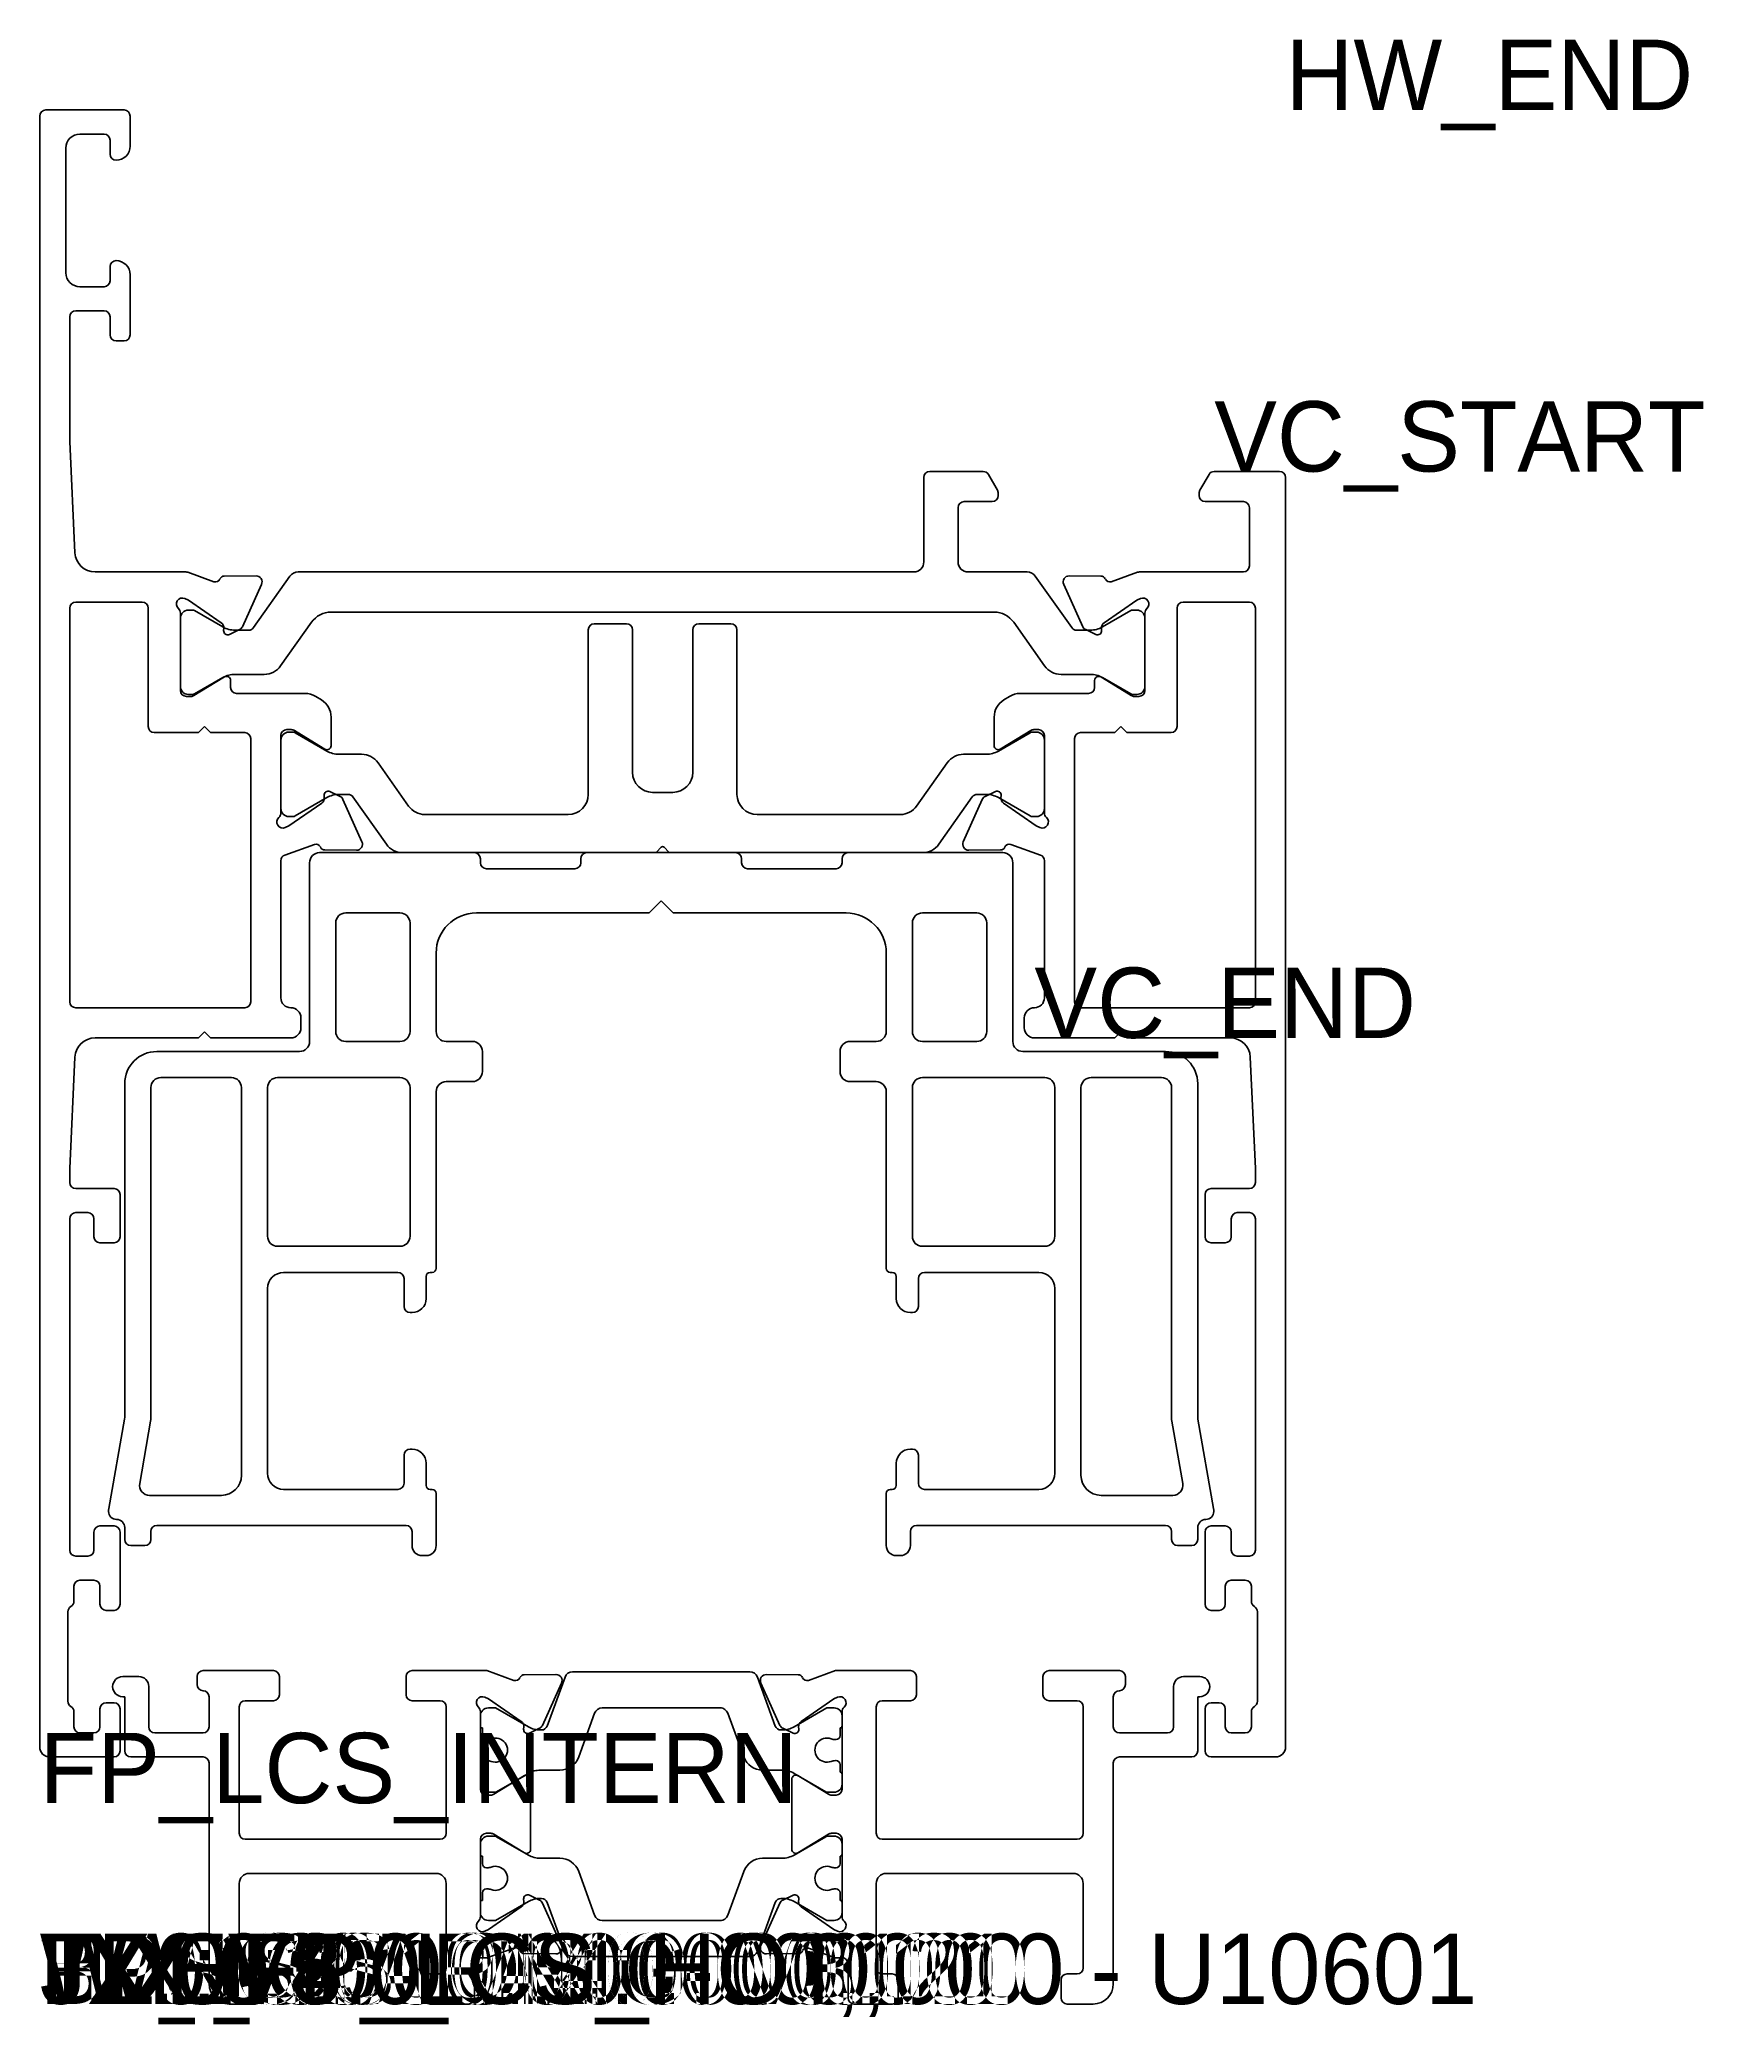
# Model space of a CAD drawing. Header units: metres. Extents: x 0 to 82.8, y -1 to 97.8.
import ezdxf

# ---------------------------------------------------------------- set-up
doc = ezdxf.new("R2010")
doc.units = ezdxf.units.M

msp = doc.modelspace()

# ---------------------------------------------------------------- linework, layer by layer
for p, q in [((0, 12.8), (0, 94)), ((0.3, 94.3), (4.2, 94.3)), ((4.5, 94), (4.5, 92.5)), ((3.2, 93.1), (2, 93.1)), ((1.3, 92.4), (1.3, 86.2)), ((3.5, 92.1), (3.5, 92.8)), ((3.5, 85.8), (3.5, 86.5)), ((4.5, 86.1), (4.5, 83.1)), ((2, 85.5), (3.2, 85.5)), ((1.5, 84), (1.5, 77.8)), ((3.2, 84.3), (1.8, 84.3)), ((3.5, 83.1), (3.5, 84)), ((4.2, 82.8), (3.8, 82.8)), ((1.5, 77.8), (1.754613, 72.254138)), ((44.3, 76.3), (46.949445, 76.3)), ((47.209252, 76.15), (47.659808, 75.369615)), ((58.190748, 76.15), (57.740192, 75.369616)), ((61.7, 76.3), (58.450555, 76.3)), ((44, 71.8), (44, 76)), ((47.7, 75.219615), (47.7, 75.1)), ((57.7, 75.219616), (57.7, 75.1)), ((62, 12.8), (62, 76)), ((45.7, 74.5), (45.7, 71.8)), ((47.4, 74.8), (46, 74.8)), ((58, 74.8), (59.9, 74.8)), ((60.2, 74.5), (60.2, 71.6)), ((2.753561, 71.3), (7.269479, 71.3)), ((7.370993, 71.282303), (8.671317, 70.814717)), ((12.861403, 71.3), (43.5, 71.3)), ((46.2, 71.3), (49.138597, 71.3)), ((54.629007, 71.282303), (53.328683, 70.814717)), ((59.9, 71.3), (54.730521, 71.3)), ((9.185214, 71.094436), (10.764142, 71.104893)), ((11.038855, 70.679918), (10.090205, 68.574402)), ((10.642348, 68.526839), (12.453103, 71.088602)), ((49.546897, 71.088602), (51.357652, 68.526839)), ((50.961144, 70.679918), (51.909794, 68.574402)), ((52.814786, 71.094436), (51.235857, 71.104893)), ((1.5, 69.5), (1.5, 49.900563)), ((5.1, 69.8), (1.8, 69.8)), ((5.4, 63.600563), (5.4, 69.5)), ((7, 69.253349), (7, 65.400563)), ((7.404736, 69.893289), (7.222027, 69.974636)), ((7.4, 69.4), (7.606444, 69.4)), ((9.033493, 68.768823), (7.404736, 69.893289)), ((7.706389, 69.373237), (9.114999, 68.560577)), ((47.495752, 69.299998), (14.504248, 69.299998)), ((52.885001, 68.560577), (54.293611, 69.373237)), ((52.966507, 68.768823), (54.595264, 69.893289)), ((54.393555, 69.4), (54.6, 69.4)), ((54.595264, 69.893289), (54.777973, 69.974636)), ((55, 69.253349), (55, 65.400563)), ((56.6, 63.600563), (56.6, 69.5)), ((56.9, 69.8), (60.2, 69.8)), ((60.5, 69.5), (60.5, 49.900563)), ((7, 65.6), (7, 69)), ((9.152774, 68.382681), (9.162076, 68.497776)), ((9.945269, 68.426591), (9.437846, 68.185872)), ((9.714666, 68.4), (10.397368, 68.4)), ((13.524328, 68.792644), (11.990594, 66.622795)), ((27.3, 68.423544), (27.3, 60.223544)), ((29.2, 68.723544), (27.6, 68.723544)), ((29.5, 61.323544), (29.5, 68.423544)), ((32.5, 68.423544), (32.5, 61.323544)), ((34.4, 68.723544), (32.8, 68.723544)), ((34.7, 60.223544), (34.7, 68.423544)), ((50.009406, 66.622795), (48.475671, 68.792644)), ((51.602632, 68.4), (52.285334, 68.4)), ((52.054731, 68.426591), (52.562153, 68.185872)), ((52.847226, 68.382681), (52.837924, 68.497776)), ((55, 69), (55, 65.6)), ((7.677496, 65.144498), (9.195798, 66.071273)), ((9.114999, 66.039423), (7.706389, 65.226763)), ((9.5, 65.900563), (9.5, 65.550563)), ((11.173995, 66.2), (9.714666, 66.2)), ((9.8, 65.250563), (13.213234, 65.250563)), ((52.2, 65.250563), (48.786766, 65.250563)), ((52.285334, 66.2), (50.826005, 66.2)), ((52.5, 65.900563), (52.5, 65.550563)), ((54.322504, 65.144498), (52.804202, 66.071273)), ((54.293611, 65.226763), (52.885001, 66.039423)), ((7.3, 65.100563), (7.521193, 65.100563)), ((7.606444, 65.2), (7.4, 65.2)), ((13.734243, 65.104114), (14.02101, 64.929071)), ((48.265756, 65.104114), (47.97899, 64.929071)), ((54.6, 65.2), (54.393555, 65.2)), ((54.7, 65.100563), (54.478807, 65.100563)), ((7.9, 63.300563), (5.7, 63.300563)), ((8.2, 63.600563), (7.9, 63.300563)), ((8.5, 63.300563), (8.2, 63.600563)), ((10.2, 63.300563), (8.5, 63.300563)), ((12.521193, 63.449937), (12.3, 63.449937)), ((12.606444, 63.323544), (12.4, 63.323544)), ((14.195798, 62.479227), (12.677496, 63.406002)), ((14.288333, 62.384121), (12.706389, 63.296781)), ((14.5, 64.07552), (14.5, 62.649937)), ((47.5, 64.07552), (47.5, 62.649937)), ((49.293611, 63.296781), (47.711667, 62.384121)), ((47.804202, 62.479227), (49.322504, 63.406002)), ((49.6, 63.323544), (49.393555, 63.323544)), ((49.478807, 63.449937), (49.7, 63.449937)), ((51.8, 63.300563), (53.5, 63.300563)), ((53.5, 63.300563), (53.8, 63.600563)), ((53.8, 63.600563), (54.1, 63.300563)), ((54.1, 63.300563), (56.3, 63.300563)), ((10.5, 49.900563), (10.5, 63.000563)), ((12, 63.149937), (12, 59.297151)), ((12, 62.923544), (12, 59.523544)), ((50, 63.149937), (50, 59.297151)), ((50, 59.523544), (50, 62.923544)), ((51.5, 49.900563), (51.5, 63.000563)), ((16.018814, 62.223544), (14.888, 62.223544)), ((18.358235, 59.646339), (16.835414, 61.800748)), ((45.164586, 61.800748), (43.641765, 59.646339)), ((47.112, 62.223544), (45.981186, 62.223544)), ((14.437846, 60.364628), (14.945269, 60.123909)), ((31.5, 60.323544), (30.5, 60.323544)), ((47.562153, 60.364628), (47.054731, 60.123909)), ((12.404736, 58.657211), (14.033493, 59.781677)), ((12.706389, 59.150307), (14.288333, 60.062966)), ((14.162076, 60.052724), (14.152774, 60.167819)), ((14.888, 60.223544), (15.345738, 60.223544)), ((15.090205, 59.976098), (16.038855, 57.870582)), ((15.590718, 60.096705), (17.252049, 57.746339)), ((44.747951, 57.746339), (46.409282, 60.096705)), ((46.909794, 59.976098), (45.961144, 57.870582)), ((46.654262, 60.223544), (47.112, 60.223544)), ((47.711667, 60.062966), (49.293611, 59.150307)), ((47.837924, 60.052724), (47.847226, 60.167819)), ((49.595264, 58.657211), (47.966507, 59.781677)), ((12.222027, 58.575864), (12.404736, 58.657211)), ((12.4, 59.123544), (12.606444, 59.123544)), ((26.3, 59.223544), (19.174834, 59.223544)), ((42.825165, 59.223544), (35.7, 59.223544)), ((49.393555, 59.123544), (49.6, 59.123544)), ((49.777973, 58.575864), (49.595264, 58.657211)), ((13.671317, 57.735783), (12.198486, 57.206165)), ((13.929289, 57.323544), (21.629289, 57.323544)), ((15.764142, 57.445607), (14.185214, 57.456064)), ((18.068648, 57.323544), (30.617157, 57.323544)), ((27.229289, 57.323544), (34.629289, 57.323544)), ((30.617157, 57.323544), (30.687868, 57.352833)), ((30.687868, 57.352833), (30.929289, 57.594254)), ((31.070711, 57.594254), (31.312132, 57.352833)), ((31.312132, 57.352833), (31.382843, 57.323544)), ((31.382843, 57.323544), (43.931352, 57.323544)), ((40.229289, 57.323544), (47.929289, 57.323544)), ((46.235857, 57.445607), (47.814786, 57.456064)), ((48.328683, 57.735783), (49.801514, 57.206165)), ((12, 56.923862), (12, 50.100563)), ((13.429289, 47.923544), (13.429289, 56.823544)), ((21.929289, 57.023544), (21.929289, 56.823544)), ((22.229289, 56.523544), (26.629289, 56.523544)), ((26.929289, 56.823544), (26.929289, 57.023544)), ((34.929289, 57.023544), (34.929289, 56.823544)), ((35.229289, 56.523544), (39.629289, 56.523544)), ((39.929289, 56.823544), (39.929289, 57.023544)), ((48.429289, 56.823544), (48.429289, 47.923544)), ((50, 56.923862), (50, 50.100563)), ((30.929289, 54.923544), (30.329289, 54.323544)), ((31.529289, 54.323544), (30.929289, 54.923544)), ((14.729289, 48.423544), (14.729289, 53.823544)), ((15.229289, 54.323544), (17.929289, 54.323544)), ((18.429289, 53.823544), (18.429289, 48.423544)), ((30.329289, 54.323544), (21.729289, 54.323544)), ((40.129289, 54.323544), (31.529289, 54.323544)), ((43.429289, 53.823544), (43.429289, 48.423544)), ((46.629289, 54.323544), (43.929289, 54.323544)), ((47.129289, 48.423544), (47.129289, 53.823544)), ((19.729289, 52.323544), (19.729289, 48.423544)), ((42.129289, 48.423544), (42.129289, 52.323544)), ((1.8, 49.600563), (10.2, 49.600563)), ((60.2, 49.600563), (51.8, 49.600563)), ((13, 49.100563), (13, 48.600563)), ((49, 49.100563), (49, 48.600563)), ((7.9, 48.100563), (2.753561, 48.100563)), ((8.2, 48.400563), (7.9, 48.100563)), ((8.5, 48.100563), (8.2, 48.400563)), ((12.5, 48.100563), (8.5, 48.100563)), ((17.929289, 47.923544), (15.229289, 47.923544)), ((20.229289, 47.923544), (21.529289, 47.923544)), ((40.329289, 47.923544), (41.629289, 47.923544)), ((43.929289, 47.923544), (46.629289, 47.923544)), ((49.5, 48.100563), (53.5, 48.100563)), ((53.5, 48.100563), (53.8, 48.400563)), ((53.8, 48.400563), (54.1, 48.100563)), ((54.1, 48.100563), (59.246439, 48.100563)), ((1.754613, 47.146425), (1.5, 41.600563)), ((5.829289, 47.423544), (12.929289, 47.423544)), ((22.029289, 47.423544), (22.029289, 46.423544)), ((39.829289, 46.423544), (39.829289, 47.423544)), ((48.929289, 47.423544), (56.029289, 47.423544)), ((60.245387, 47.146425), (60.5, 41.600563)), ((4.229289, 29.212461), (4.229289, 45.823544)), ((5.529289, 45.623544), (5.529289, 29.098726)), ((9.539012, 46.123544), (6.029289, 46.123544)), ((10.039012, 26.323544), (10.039012, 45.623544)), ((11.339012, 38.223544), (11.339012, 45.623544)), ((11.839012, 46.123544), (17.929289, 46.123544)), ((18.429289, 45.623544), (18.429289, 38.223544)), ((21.529289, 45.923544), (20.229289, 45.923544)), ((41.629289, 45.923544), (40.329289, 45.923544)), ((43.429289, 45.623544), (43.429289, 38.223544)), ((50.019566, 46.123544), (43.929289, 46.123544)), ((50.519566, 38.223544), (50.519566, 45.623544)), ((51.819566, 26.323544), (51.819566, 45.623544)), ((52.319566, 46.123544), (55.829289, 46.123544)), ((56.329289, 45.623544), (56.329289, 29.098726)), ((57.629289, 45.823544), (57.629289, 29.212461)), ((19.729289, 45.423544), (19.729289, 36.623544)), ((42.129289, 36.623544), (42.129289, 45.423544)), ((1.5, 41.600563), (1.5, 40.9)), ((60.5, 41.600563), (60.5, 40.9)), ((1.8, 40.6), (3.7, 40.6)), ((60.2, 40.6), (58.3, 40.6)), ((4, 40.3), (4, 38.2)), ((58, 40.3), (58, 38.2)), ((1.5, 39.1), (1.5, 22.6)), ((2.4, 39.4), (1.8, 39.4)), ((2.7, 38.2), (2.7, 39.1)), ((59.3, 38.2), (59.3, 39.1)), ((59.6, 39.4), (60.2, 39.4)), ((60.5, 39.1), (60.5, 22.6)), ((3.7, 37.9), (3, 37.9)), ((17.929289, 37.723544), (11.839012, 37.723544)), ((43.929289, 37.723544), (50.019566, 37.723544)), ((58.3, 37.9), (59, 37.9)), ((11.339012, 35.623544), (11.339012, 26.423544)), ((17.829289, 36.423544), (12.139012, 36.423544)), ((18.129289, 34.723544), (18.129289, 36.123544)), ((19.229289, 36.223544), (19.229289, 35.123544)), ((19.529289, 36.423544), (19.429289, 36.423544)), ((42.429289, 36.423544), (42.329289, 36.423544)), ((42.629289, 35.123544), (42.629289, 36.223544)), ((43.729289, 36.123544), (43.729289, 34.723544)), ((49.719566, 36.423544), (44.029289, 36.423544)), ((50.519566, 26.423544), (50.519566, 35.623544)), ((18.529289, 34.423544), (18.429289, 34.423544)), ((43.429289, 34.423544), (43.329289, 34.423544)), ((3.436885, 24.674771), (4.221693, 29.125637)), ((4.229289, 29.212461), (4.221693, 29.125637)), ((5.521693, 29.011902), (4.974808, 25.910368)), ((5.529289, 29.098726), (5.521693, 29.011902)), ((56.336885, 29.011902), (56.329289, 29.098726)), ((56.336885, 29.011902), (56.883769, 25.910368)), ((57.636885, 29.125637), (57.629289, 29.212461)), ((57.636885, 29.125637), (58.421693, 24.674771)), ((18.129289, 25.923544), (18.129289, 27.323544)), ((18.429289, 27.623544), (18.529289, 27.623544)), ((19.229289, 26.923544), (19.229289, 25.823544)), ((42.629289, 25.823544), (42.629289, 26.923544)), ((43.329289, 27.623544), (43.429289, 27.623544)), ((43.729289, 27.323544), (43.729289, 25.923544)), ((5.467212, 25.323544), (9.039012, 25.323544)), ((12.139012, 25.623544), (17.829289, 25.623544)), ((19.429289, 25.623544), (19.529289, 25.623544)), ((19.729289, 25.423544), (19.729289, 22.823544)), ((42.129289, 22.823544), (42.129289, 25.423544)), ((42.329289, 25.623544), (42.429289, 25.623544)), ((44.029289, 25.623544), (49.719566, 25.623544)), ((56.391365, 25.323544), (52.819566, 25.323544)), ((3, 23.8), (3.7, 23.8)), ((3.429289, 24.587947), (3.436885, 24.674771)), ((3.429289, 24.523544), (3.429289, 24.587947)), ((4.229289, 23.123544), (4.229289, 23.723544)), ((18.229289, 23.823544), (5.829289, 23.823544)), ((56.029289, 23.823544), (43.629289, 23.823544)), ((57.629289, 23.723544), (57.629289, 23.123544)), ((59, 23.8), (58.3, 23.8)), ((58.421693, 24.674771), (58.429289, 24.587947)), ((58.429289, 24.587947), (58.429289, 24.523544)), ((2.7, 22.6), (2.7, 23.5)), ((4, 23.5), (4, 19.9)), ((5.229289, 22.823544), (4.529289, 22.823544)), ((5.529289, 23.523544), (5.529289, 23.123544)), ((18.529289, 22.823544), (18.529289, 23.523544)), ((43.329289, 23.523544), (43.329289, 22.823544)), ((56.329289, 23.123544), (56.329289, 23.523544)), ((57.329289, 22.823544), (56.629289, 22.823544)), ((58, 23.5), (58, 19.9)), ((59.3, 22.6), (59.3, 23.5)), ((1.8, 22.3), (2.4, 22.3)), ((19.229289, 22.323544), (19.029289, 22.323544)), ((42.829289, 22.323544), (42.629289, 22.323544)), ((60.2, 22.3), (59.6, 22.3)), ((1.702022, 20.8), (1.702022, 20.05)), ((2.7, 21.1), (2.002022, 21.1)), ((3, 19.9), (3, 20.8)), ((59, 19.9), (59, 20.8)), ((59.3, 21.1), (59.997977, 21.1)), ((60.297977, 20.8), (60.297977, 20.05)), ((1.402022, 19.530385), (1.402022, 15.069616)), ((3.7, 19.6), (3.3, 19.6)), ((58.3, 19.6), (58.7, 19.6)), ((60.597977, 19.530385), (60.597977, 15.069616)), ((4.129289, 16.3), (4.929289, 16.3)), ((7.829289, 15.9), (7.829289, 16.3)), ((8.129289, 16.6), (11.629289, 16.6)), ((11.929289, 16.3), (11.929289, 15.4)), ((18.229289, 15.4), (18.229289, 16.3)), ((18.529289, 16.6), (22.249503, 16.6)), ((22.249503, 16.6), (23.600606, 16.114155)), ((24.114504, 16.393873), (25.693432, 16.40433)), ((25.968145, 15.979355), (25.019495, 13.87384)), ((25.253946, 13.839759), (26.14182, 16.279173)), ((26.517697, 16.542365), (35.340881, 16.542365)), ((35.716758, 16.279173), (36.604632, 13.839759)), ((35.890434, 15.979355), (36.839084, 13.87384)), ((37.744075, 16.393873), (36.165147, 16.40433)), ((39.609075, 16.6), (38.257972, 16.114155)), ((43.329289, 16.6), (39.609075, 16.6)), ((43.629289, 15.4), (43.629289, 16.3)), ((49.929289, 16.3), (49.929289, 15.4)), ((53.729289, 16.6), (50.229289, 16.6)), ((54.029289, 15.9), (54.029289, 16.3)), ((57.729289, 16.3), (56.929289, 16.3)), ((3.3, 15), (3.7, 15)), ((4.229289, 15.3), (4.129289, 15.3)), ((4.229289, 12.6), (4.229289, 15.3)), ((5.429289, 15.8), (5.429289, 13.8)), ((8.429289, 13.8), (8.429289, 15.3)), ((11.629289, 15.1), (10.229289, 15.1)), ((19.929289, 15.1), (18.529289, 15.1)), ((22.334025, 15.192726), (22.151316, 15.274073)), ((23.962782, 14.06826), (22.334025, 15.192726)), ((37.895797, 14.06826), (39.524553, 15.192726)), ((39.524553, 15.192726), (39.707262, 15.274073)), ((41.929289, 15.1), (43.329289, 15.1)), ((50.229289, 15.1), (51.629289, 15.1)), ((53.429289, 13.8), (53.429289, 15.3)), ((56.429289, 15.8), (56.429289, 13.8)), ((57.629289, 12.6), (57.629289, 15.3)), ((57.629289, 15.3), (57.729289, 15.3)), ((58.7, 15), (58.3, 15)), ((1.702022, 14.55), (1.702022, 13.8)), ((3, 13.8), (3, 14.7)), ((4, 14.7), (4, 12.6)), ((9.929289, 14.8), (9.929289, 8.5)), ((20.229289, 8.5), (20.229289, 14.8)), ((21.929289, 14.552787), (21.929289, 10.7)), ((21.929289, 13.842365), (21.929289, 14.342365)), ((22.329289, 14.742365), (22.689289, 14.742365)), ((22.689289, 14.742365), (24.317622, 13.802943)), ((27.615029, 14.479173), (26.822001, 12.300345)), ((33.929289, 14.742365), (27.990907, 14.742365)), ((33.867672, 14.742365), (33.929289, 14.742365)), ((35.036578, 12.300345), (34.243549, 14.479173)), ((37.540957, 13.802943), (39.169289, 14.742365)), ((39.169289, 14.742365), (37.540957, 13.802943)), ((37.540957, 13.802943), (39.169289, 14.742365)), ((39.169289, 14.742365), (39.529289, 14.742365)), ((39.529289, 14.742365), (39.169289, 14.742365)), ((39.169289, 14.742365), (39.529289, 14.742365)), ((39.929289, 14.552787), (39.929289, 10.7)), ((39.929289, 14.342365), (39.929289, 13.842365)), ((41.629289, 8.5), (41.629289, 14.8)), ((51.929289, 14.8), (51.929289, 8.5)), ((58, 14.7), (58, 12.6)), ((59, 13.8), (59, 14.7)), ((60.297977, 14.55), (60.297977, 13.8)), ((2.002022, 13.5), (2.7, 13.5)), ((5.729289, 13.5), (8.129289, 13.5)), ((22.029289, 13.367365), (22.029289, 13.742365)), ((22.261707, 13.167365), (22.229289, 13.167365)), ((24.082063, 13.682118), (24.091365, 13.797213)), ((24.874559, 13.726028), (24.367136, 13.485309)), ((24.917289, 13.642365), (24.972038, 13.642365)), ((36.88654, 13.642365), (36.94129, 13.642365)), ((36.94129, 13.642365), (36.88654, 13.642365)), ((36.88654, 13.642365), (36.94129, 13.642365)), ((36.98402, 13.726028), (37.491443, 13.485309)), ((37.776515, 13.682118), (37.767213, 13.797213)), ((39.629289, 13.167365), (39.596872, 13.167365)), ((39.829289, 13.742365), (39.829289, 13.367365)), ((56.129289, 13.5), (53.729289, 13.5)), ((59.997977, 13.5), (59.3, 13.5)), ((3.7, 12.3), (0.5, 12.3)), ((8.129289, 12.3), (4.529289, 12.3)), ((8.429289, 1), (8.429289, 12)), ((22.029289, 11.542365), (22.029289, 11.917365)), ((22.229289, 12.117365), (22.261707, 12.117365)), ((39.596872, 12.117365), (39.629289, 12.117365)), ((39.829289, 11.917365), (39.829289, 11.542365)), ((53.429289, 1), (53.429289, 12)), ((53.729289, 12.3), (57.329289, 12.3)), ((58.3, 12.3), (61.5, 12.3)), ((21.929289, 10.942365), (21.929289, 11.442365)), ((22.606785, 10.443935), (24.125087, 11.37071)), ((24.317622, 11.481788), (22.735678, 10.569128)), ((24.429289, 11.2), (24.429289, 7.7)), ((25.882308, 11.642365), (24.917289, 11.642365)), ((36.94129, 11.642365), (35.97627, 11.642365)), ((37.429289, 11.2), (37.429289, 7.7)), ((39.1229, 10.569128), (37.540957, 11.481788)), ((39.251793, 10.443935), (37.733491, 11.37071)), ((39.929289, 11.442365), (39.929289, 10.942365)), ((22.229289, 10.4), (22.450483, 10.4)), ((22.635734, 10.542365), (22.329289, 10.542365)), ((39.529289, 10.542365), (39.222845, 10.542365)), ((39.629289, 10.4), (39.408096, 10.4)), ((10.229289, 8.2), (19.929289, 8.2)), ((21.929289, 8.2), (21.929289, 4.347214)), ((21.929289, 7.957635), (21.929289, 7.457635)), ((22.450483, 8.5), (22.229289, 8.5)), ((22.635734, 8.357635), (22.329289, 8.357635)), ((24.125087, 7.52929), (22.606785, 8.456065)), ((24.317622, 7.418212), (22.735678, 8.330872)), ((39.1229, 8.330872), (37.540957, 7.418212)), ((37.733491, 7.52929), (39.251793, 8.456065)), ((39.529289, 8.357635), (39.222845, 8.357635)), ((39.408096, 8.5), (39.629289, 8.5)), ((39.929289, 8.2), (39.929289, 4.347214)), ((39.929289, 7.457635), (39.929289, 7.957635)), ((51.629289, 8.2), (41.929289, 8.2)), ((22.029289, 7.357635), (22.029289, 6.982635)), ((25.882308, 7.257635), (24.917289, 7.257635)), ((36.94129, 7.257635), (35.97627, 7.257635)), ((39.829289, 6.982635), (39.829289, 7.357635)), ((9.929289, 6), (9.929289, 1.8)), ((19.729289, 6.5), (10.429289, 6.5)), ((20.229289, 1.8), (20.229289, 6)), ((22.229289, 6.782635), (22.261707, 6.782635)), ((27.615029, 4.420827), (26.822001, 6.599655)), ((35.036578, 6.599655), (34.243549, 4.420827)), ((39.596872, 6.782635), (39.629289, 6.782635)), ((41.629289, 1.8), (41.629289, 6)), ((42.129289, 6.5), (51.429289, 6.5)), ((51.929289, 6), (51.929289, 1.8)), ((21.929289, 5.057635), (21.929289, 4.557635)), ((22.029289, 5.532635), (22.029289, 5.157635)), ((22.261707, 5.732635), (22.229289, 5.732635)), ((22.689289, 4.157635), (24.317622, 5.097058)), ((24.091365, 5.102787), (24.082063, 5.217882)), ((24.367136, 5.414691), (24.874559, 5.173972)), ((24.917289, 5.257635), (24.972038, 5.257635)), ((25.019495, 5.026161), (25.968145, 2.920646)), ((25.253946, 5.060241), (26.14182, 2.620827)), ((35.716758, 2.620827), (36.604632, 5.060241)), ((36.839084, 5.026161), (35.890434, 2.920646)), ((36.88654, 5.257635), (36.94129, 5.257635)), ((36.94129, 5.257635), (36.88654, 5.257635)), ((36.88654, 5.257635), (36.94129, 5.257635)), ((37.491443, 5.414691), (36.98402, 5.173972)), ((37.540957, 5.097058), (39.169289, 4.157635)), ((39.169289, 4.157635), (37.540957, 5.097058)), ((37.540957, 5.097058), (39.169289, 4.157635)), ((37.767213, 5.102787), (37.776515, 5.217882)), ((39.629289, 5.732635), (39.596872, 5.732635)), ((39.829289, 5.157635), (39.829289, 5.532635)), ((39.929289, 4.557635), (39.929289, 5.057635)), ((22.329289, 4.157635), (22.689289, 4.157635)), ((22.334025, 3.707275), (23.962782, 4.831741)), ((33.929289, 4.157635), (27.990907, 4.157635)), ((33.867672, 4.157635), (33.929289, 4.157635)), ((39.524553, 3.707275), (37.895797, 4.831741)), ((39.169289, 4.157635), (39.529289, 4.157635)), ((39.529289, 4.157635), (39.169289, 4.157635)), ((39.169289, 4.157635), (39.529289, 4.157635)), ((22.151316, 3.625927), (22.334025, 3.707275)), ((39.707262, 3.625927), (39.524553, 3.707275)), ((21.629289, 2), (21.629289, 0.3)), ((22.197203, 2.3), (21.929289, 2.3)), ((23.600606, 2.785846), (22.298717, 2.317697)), ((25.693432, 2.49567), (24.114504, 2.506127)), ((26.517697, 2.357635), (35.340881, 2.357635)), ((36.165147, 2.49567), (37.744075, 2.506127)), ((38.257972, 2.785846), (39.559861, 2.317697)), ((39.661375, 2.3), (39.929289, 2.3)), ((40.229289, 2), (40.229289, 0.3)), ((10.229289, 1.5), (10.729289, 1.5)), ((11.029289, 1.2), (11.029289, 0.3)), ((19.129289, 0.3), (19.129289, 1.2)), ((19.429289, 1.5), (19.929289, 1.5)), ((42.429289, 1.5), (41.929289, 1.5)), ((42.729289, 0.3), (42.729289, 1.2)), ((50.829289, 1.2), (50.829289, 0.3)), ((51.629289, 1.5), (51.129289, 1.5)), ((10.729289, 0), (9.429289, 0)), ((21.329289, 0), (19.429289, 0)), ((40.529289, 0), (42.429289, 0)), ((51.129289, 0), (52.429289, 0))]:
    msp.add_line(p, q)
for centre, radius, start, end in [((0.3, 94), 0.3, 90, 180), ((4.2, 94), 0.3, 0, 90), ((2, 92.4), 0.7, 90, 180), ((3.2, 92.8), 0.3, 0, 90), ((3.8, 92.1), 0.3, 180, 270), ((3.8, 92.5), 0.7, 270, 0), ((2, 86.2), 0.7, 180, 270), ((3.8, 86.5), 0.3, 90, 180), ((3.8, 86.1), 0.7, 0, 90), ((3.2, 85.8), 0.3, 270, 0), ((1.8, 84), 0.3, 90, 180), ((3.2, 84), 0.3, 0, 90), ((3.8, 83.1), 0.3, 180, 270), ((4.2, 83.1), 0.3, 270, 0), ((44.3, 76), 0.3, 90, 180), ((46.949445, 76), 0.3, 30, 90), ((58.450555, 76), 0.3, 90, 150), ((61.7, 76), 0.3, 0, 90), ((47.4, 75.1), 0.3, 270, 0), ((47.4, 75.219615), 0.3, 0, 30), ((58, 75.219616), 0.3, 150, 180), ((58, 75.1), 0.3, 180, 270), ((46, 74.5), 0.3, 90, 180), ((59.9, 74.5), 0.3, 0, 90), ((2.753561, 72.3), 1, 182.62863, 270), ((7.269479, 71), 0.3, 70.221829, 90), ((12.861403, 70.8), 0.5, 90, 144.745828), ((43.5, 71.8), 0.5, 270, 0), ((46.2, 71.8), 0.5, 180, 270), ((49.138597, 70.8), 0.5, 35.254172, 90), ((54.730521, 71), 0.3, 90, 109.778171), ((59.9, 71.6), 0.3, 270, 0), ((8.750836, 71.035855), 0.235, 250.221829, 336), ((9.186771, 70.859441), 0.235, 90, 156), ((10.766129, 70.8049), 0.3, 335.379459, 90), ((51.23387, 70.8049), 0.3, 90, 204.620541), ((52.813229, 70.859441), 0.235, 24, 90), ((53.249164, 71.035855), 0.235, 204, 289.778171), ((1.8, 69.5), 0.3, 90, 180), ((5.1, 69.5), 0.3, 0, 90), ((7.100025, 69.700554), 0.300009, 66.004713, 228.187329), ((6.7, 69.253349), 0.3, 0, 48.187329), ((7.4, 69), 0.4, 90, 180), ((7.606444, 69.2), 0.2, 60.018361, 90), ((14.504248, 68.099998), 1.2, 90, 144.745828), ((47.495752, 68.099998), 1.2, 35.254172, 90), ((54.393555, 69.2), 0.2, 90, 119.981639), ((54.6, 69), 0.4, 0, 90), ((54.899975, 69.700554), 0.300009, 311.812671, 113.995287), ((55.3, 69.253349), 0.3, 131.812671, 180), ((56.9, 69.5), 0.3, 90, 180), ((60.2, 69.5), 0.3, 0, 90), ((8.863051, 68.521943), 0.3, 355.379459, 55.379459), ((9.714666, 69.6), 1.2, 240.018361, 270), ((9.352124, 68.36657), 0.2, 175.379459, 295.379459), ((9.816686, 68.697638), 0.3, 295.379459, 335.745828), ((10.397368, 68.7), 0.3, 270, 324.745828), ((27.6, 68.423544), 0.3, 90, 180), ((29.2, 68.423544), 0.3, 0, 90), ((32.8, 68.423544), 0.3, 90, 180), ((34.4, 68.423544), 0.3, 0, 90), ((51.602632, 68.7), 0.3, 215.254172, 270), ((52.183314, 68.697638), 0.3, 204.254172, 244.620541), ((52.285334, 69.6), 1.2, 270, 299.981639), ((52.647876, 68.36657), 0.2, 244.620541, 4.620541), ((53.136949, 68.521943), 0.3, 124.620541, 184.620541), ((11.173995, 67.2), 1, 270, 324.745828), ((50.826005, 67.2), 1, 215.254172, 270), ((7.4, 65.6), 0.4, 180, 270), ((7.3, 65.400563), 0.3, 180, 270), ((7.606444, 65.4), 0.2, 270, 299.981639), ((9.714666, 65), 1.2, 90, 119.981639), ((9.3, 65.900563), 0.2, 0, 121.4), ((9.8, 65.550563), 0.3, 180, 270), ((13.213234, 64.250563), 1, 58.6, 90), ((48.786766, 64.250563), 1, 90, 121.4), ((52.2, 65.550563), 0.3, 270, 0), ((52.285334, 65), 1.2, 60.018361, 90), ((52.7, 65.900563), 0.2, 58.6, 180), ((54.393555, 65.4), 0.2, 240.018361, 270), ((54.6, 65.6), 0.4, 270, 0), ((54.7, 65.400563), 0.3, 270, 0), ((7.521193, 65.400563), 0.3, 270, 301.4), ((13.5, 64.07552), 1, 0, 58.6), ((48.5, 64.07552), 1, 121.4, 180), ((54.478807, 65.400563), 0.3, 238.6, 270), ((5.7, 63.600563), 0.3, 180, 270), ((10.2, 63.000563), 0.3, 0, 90), ((12.3, 63.149937), 0.3, 90, 180), ((12.4, 62.923544), 0.4, 90, 180), ((12.521193, 63.149937), 0.3, 58.6, 90), ((12.606444, 63.123544), 0.2, 60.018361, 90), ((49.393555, 63.123544), 0.2, 90, 119.981639), ((49.478807, 63.149937), 0.3, 90, 121.4), ((49.6, 62.923544), 0.4, 0, 90), ((49.7, 63.149937), 0.3, 0, 90), ((51.8, 63.000563), 0.3, 90, 180), ((56.3, 63.600563), 0.3, 270, 0), ((14.3, 62.649937), 0.2, 238.6, 0), ((14.888, 63.423544), 1.2, 240.018361, 270), ((47.112, 63.423544), 1.2, 270, 299.981639), ((47.7, 62.649937), 0.2, 180, 301.4), ((16.018814, 61.223544), 1, 35.254172, 90), ((30.5, 61.323544), 1, 180, 270), ((31.5, 61.323544), 1, 270, 0), ((45.981186, 61.223544), 1, 90, 144.745828), ((14.352124, 60.18393), 0.2, 64.620541, 184.620541), ((47.647876, 60.18393), 0.2, 355.379459, 115.379459), ((11.7, 59.297151), 0.3, 311.812671, 0), ((12.4, 59.523544), 0.4, 180, 270), ((13.863051, 60.028557), 0.3, 304.620541, 4.620541), ((14.888, 59.023544), 1.2, 90, 119.981639), ((14.816686, 59.852862), 0.3, 24.254172, 64.620541), ((15.345738, 59.923544), 0.3, 35.254172, 90), ((19.174834, 60.223544), 1, 215.254172, 270), ((26.3, 60.223544), 1, 270, 0), ((35.7, 60.223544), 1, 180, 270), ((42.825165, 60.223544), 1, 270, 324.745828), ((46.654262, 59.923544), 0.3, 90, 144.745828), ((47.183314, 59.852862), 0.3, 115.379459, 155.745828), ((47.112, 59.023544), 1.2, 60.018361, 90), ((48.136949, 60.028557), 0.3, 175.379459, 235.379459), ((49.6, 59.523544), 0.4, 270, 0), ((50.3, 59.297151), 0.3, 180, 228.187329), ((12.100025, 58.849946), 0.300009, 131.812671, 293.995287), ((12.606444, 59.323544), 0.2, 270, 299.981639), ((49.393555, 59.323544), 0.2, 240.018361, 270), ((49.899975, 58.849946), 0.300009, 246.004713, 48.187329), ((13.929289, 56.823544), 0.5, 90, 180), ((13.750836, 57.514645), 0.235, 24, 109.778171), ((14.186771, 57.691059), 0.235, 204, 270), ((15.766129, 57.7456), 0.3, 270, 24.620541), ((18.068648, 58.323544), 1, 215.254172, 270), ((21.629289, 57.023544), 0.3, 0, 90), ((27.229289, 57.023544), 0.3, 90, 180), ((31, 57.523544), 0.1, 45, 135), ((34.629289, 57.023544), 0.3, 0, 90), ((40.229289, 57.023544), 0.3, 90, 180), ((43.931352, 58.323544), 1, 270, 324.745828), ((46.23387, 57.7456), 0.3, 155.379459, 270), ((47.813229, 57.691059), 0.235, 270, 336), ((47.929289, 56.823544), 0.5, 0, 90), ((48.249164, 57.514645), 0.235, 70.221829, 156), ((12.3, 56.923862), 0.3, 109.778171, 180), ((22.229289, 56.823544), 0.3, 180, 270), ((26.629289, 56.823544), 0.3, 270, 0), ((35.229289, 56.823544), 0.3, 180, 270), ((39.629289, 56.823544), 0.3, 270, 0), ((49.7, 56.923862), 0.3, 0, 70.221829), ((15.229289, 53.823544), 0.5, 90, 180), ((17.929289, 53.823544), 0.5, 0, 90), ((21.729289, 52.323544), 2, 90, 180), ((40.129289, 52.323544), 2, 0, 90), ((43.929289, 53.823544), 0.5, 90, 180), ((46.629289, 53.823544), 0.5, 0, 90), ((1.8, 49.900563), 0.3, 180, 270), ((10.2, 49.900563), 0.3, 270, 0), ((12.5, 50.100563), 0.5, 180, 270), ((12.5, 49.100563), 0.5, 0, 90), ((49.5, 49.100563), 0.5, 90, 180), ((49.5, 50.100563), 0.5, 270, 0), ((51.8, 49.900563), 0.3, 180, 270), ((60.2, 49.900563), 0.3, 270, 0), ((12.5, 48.600563), 0.5, 270, 0), ((15.229289, 48.423544), 0.5, 180, 270), ((17.929289, 48.423544), 0.5, 270, 0), ((20.229289, 48.423544), 0.5, 180, 270), ((41.629289, 48.423544), 0.5, 270, 0), ((43.929289, 48.423544), 0.5, 180, 270), ((46.629289, 48.423544), 0.5, 270, 0), ((49.5, 48.600563), 0.5, 180, 270), ((2.753561, 47.100563), 1, 90, 177.37137), ((12.929289, 47.923544), 0.5, 270, 0), ((21.529289, 47.423544), 0.5, 0, 90), ((40.329289, 47.423544), 0.5, 90, 180), ((48.929289, 47.923544), 0.5, 180, 270), ((59.246439, 47.100563), 1, 2.62863, 90), ((5.829289, 45.823544), 1.6, 90, 180), ((56.029289, 45.823544), 1.6, 0, 90), ((6.029289, 45.623544), 0.5, 90, 180), ((9.539012, 45.623544), 0.5, 0, 90), ((11.839012, 45.623544), 0.5, 90, 180), ((17.929289, 45.623544), 0.5, 0, 90), ((20.229289, 45.423544), 0.5, 90, 180), ((21.529289, 46.423544), 0.5, 270, 0), ((40.329289, 46.423544), 0.5, 180, 270), ((41.629289, 45.423544), 0.5, 0, 90), ((43.929289, 45.623544), 0.5, 90, 180), ((50.019566, 45.623544), 0.5, 0, 90), ((52.319566, 45.623544), 0.5, 90, 180), ((55.829289, 45.623544), 0.5, 0, 90), ((1.8, 40.9), 0.3, 180, 270), ((3.7, 40.3), 0.3, 0, 90), ((58.3, 40.3), 0.3, 90, 180), ((60.2, 40.9), 0.3, 270, 0), ((1.8, 39.1), 0.3, 90, 180), ((2.4, 39.1), 0.3, 0, 90), ((59.6, 39.1), 0.3, 90, 180), ((60.2, 39.1), 0.3, 0, 90), ((3, 38.2), 0.3, 180, 270), ((3.7, 38.2), 0.3, 270, 0), ((11.839012, 38.223544), 0.5, 180, 270), ((17.929289, 38.223544), 0.5, 270, 0), ((43.929289, 38.223544), 0.5, 180, 270), ((50.019566, 38.223544), 0.5, 270, 0), ((58.3, 38.2), 0.3, 180, 270), ((59, 38.2), 0.3, 270, 0), ((19.529289, 36.623544), 0.2, 270, 0), ((42.329289, 36.623544), 0.2, 180, 270), ((12.139012, 35.623544), 0.8, 90, 180), ((17.829289, 36.123544), 0.3, 0, 90), ((19.429289, 36.223544), 0.2, 90, 180), ((42.429289, 36.223544), 0.2, 0, 90), ((44.029289, 36.123544), 0.3, 90, 180), ((49.719566, 35.623544), 0.8, 0, 90), ((18.429289, 34.723544), 0.3, 180, 270), ((18.529289, 35.123544), 0.7, 270, 0), ((43.329289, 35.123544), 0.7, 180, 270), ((43.429289, 34.723544), 0.3, 270, 0), ((18.429289, 27.323544), 0.3, 90, 180), ((18.529289, 26.923544), 0.7, 0, 90), ((43.329289, 26.923544), 0.7, 90, 180), ((43.429289, 27.323544), 0.3, 0, 90), ((5.467212, 25.823544), 0.5, 170, 270), ((9.039012, 26.323544), 1, 270, 0), ((12.139012, 26.423544), 0.8, 180, 270), ((17.829289, 25.923544), 0.3, 270, 0), ((19.429289, 25.823544), 0.2, 180, 270), ((42.429289, 25.823544), 0.2, 270, 0), ((44.029289, 25.923544), 0.3, 180, 270), ((49.719566, 26.423544), 0.8, 270, 0), ((52.819566, 26.323544), 1, 180, 270), ((56.391365, 25.823544), 0.5, 270, 10), ((19.529289, 25.423544), 0.2, 0, 90), ((42.329289, 25.423544), 0.2, 90, 180), ((3, 23.5), 0.3, 90, 180), ((3.829289, 24.523544), 0.4, 180, 270), ((3.7, 23.5), 0.3, 0, 90), ((3.829289, 23.723544), 0.4, 0, 90), ((5.829289, 23.523544), 0.3, 90, 180), ((18.229289, 23.523544), 0.3, 0, 90), ((43.629289, 23.523544), 0.3, 90, 180), ((56.029289, 23.523544), 0.3, 0, 90), ((58.029289, 23.723544), 0.4, 90, 180), ((58.3, 23.5), 0.3, 90, 180), ((58.029289, 24.523544), 0.4, 270, 0), ((59, 23.5), 0.3, 0, 90), ((4.529289, 23.123544), 0.3, 180, 270), ((5.229289, 23.123544), 0.3, 270, 0), ((19.029289, 22.823544), 0.5, 180, 270), ((19.229289, 22.823544), 0.5, 270, 0), ((42.629289, 22.823544), 0.5, 180, 270), ((42.829289, 22.823544), 0.5, 270, 0), ((56.629289, 23.123544), 0.3, 180, 270), ((57.329289, 23.123544), 0.3, 270, 0), ((1.8, 22.6), 0.3, 180, 270), ((2.4, 22.6), 0.3, 270, 0), ((59.6, 22.6), 0.3, 180, 270), ((60.2, 22.6), 0.3, 270, 0), ((2.002022, 20.8), 0.3, 90, 180), ((2.7, 20.8), 0.3, 0, 90), ((59.3, 20.8), 0.3, 90, 180), ((59.997977, 20.8), 0.3, 0, 90), ((1.702022, 19.530385), 0.3, 120, 180), ((1.402022, 20.05), 0.3, 300, 0), ((3.3, 19.9), 0.3, 180, 270), ((3.7, 19.9), 0.3, 270, 0), ((58.3, 19.9), 0.3, 180, 270), ((58.7, 19.9), 0.3, 270, 0), ((60.597977, 20.05), 0.3, 180, 240), ((60.297977, 19.530385), 0.3, 0, 60), ((4.129289, 15.8), 0.5, 90, 270), ((4.929289, 15.8), 0.5, 0, 90), ((8.129289, 16.3), 0.3, 90, 180), ((8.129289, 15.9), 0.3, 180, 270), ((11.629289, 16.3), 0.3, 0, 90), ((18.529289, 16.3), 0.3, 90, 180), ((23.680125, 16.335292), 0.235, 250.221829, 336), ((24.11606, 16.158878), 0.235, 90, 156), ((25.695419, 16.104337), 0.3, 335.379459, 90), ((26.517697, 16.142365), 0.4, 90, 160), ((35.340881, 16.142365), 0.4, 20, 90), ((36.16316, 16.104337), 0.3, 90, 204.620541), ((37.742519, 16.158878), 0.235, 24, 90), ((38.178453, 16.335292), 0.235, 204, 289.778171), ((43.329289, 16.3), 0.3, 0, 90), ((50.229289, 16.3), 0.3, 90, 180), ((53.729289, 16.3), 0.3, 0, 90), ((53.729289, 15.9), 0.3, 270, 0), ((56.929289, 15.8), 0.5, 90, 180), ((57.729289, 15.8), 0.5, 270, 90), ((1.702022, 15.069616), 0.3, 180, 240), ((3.3, 14.7), 0.3, 90, 180), ((3.7, 14.7), 0.3, 0, 90), ((8.129289, 15.3), 0.3, 0, 90), ((10.229289, 14.8), 0.3, 90, 180), ((11.629289, 15.4), 0.3, 270, 0), ((18.529289, 15.4), 0.3, 180, 270), ((19.929289, 14.8), 0.3, 0, 90), ((22.029314, 14.999991), 0.300009, 66.004713, 228.187329), ((39.829265, 14.999991), 0.300009, 311.812671, 113.995287), ((41.929289, 14.8), 0.3, 90, 180), ((43.329289, 15.4), 0.3, 270, 0), ((50.229289, 15.4), 0.3, 180, 270), ((51.629289, 14.8), 0.3, 0, 90), ((53.729289, 15.3), 0.3, 90, 180), ((58.3, 14.7), 0.3, 90, 180), ((58.7, 14.7), 0.3, 0, 90), ((60.297977, 15.069616), 0.3, 300, 0), ((1.402022, 14.55), 0.3, 0, 60), ((21.629289, 14.552787), 0.3, 0, 48.187329), ((22.329289, 14.342365), 0.4, 90, 180), ((22.029289, 13.842365), 0.1, 180, 270), ((23.79234, 13.82138), 0.3, 355.379459, 55.379459), ((24.745975, 13.997075), 0.3, 295.379459, 335.745828), ((24.972038, 13.942365), 0.3, 270, 340), ((27.990907, 14.342365), 0.4, 90, 160), ((33.867672, 14.342365), 0.4, 20, 90), ((36.88654, 13.942365), 0.3, 200, 270), ((36.88654, 13.942365), 0.3, 200, 270), ((36.88654, 13.942365), 0.3, 200, 270), ((37.112603, 13.997075), 0.3, 204.254172, 244.620541), ((38.066238, 13.82138), 0.3, 124.620541, 184.620541), ((39.529289, 14.342365), 0.4, 0, 90), ((39.829289, 13.842365), 0.1, 270, 0), ((40.229289, 14.552787), 0.3, 131.812671, 180), ((60.597977, 14.55), 0.3, 120, 180), ((2.002022, 13.8), 0.3, 180, 270), ((2.7, 13.8), 0.3, 270, 0), ((5.729289, 13.8), 0.3, 180, 270), ((8.129289, 13.8), 0.3, 270, 0), ((22.229289, 13.367365), 0.2, 180, 270), ((22.261707, 13.767365), 0.6, 270, 290.364135), ((22.679289, 12.642365), 0.6, 249.635865, 110.364135), ((24.281413, 13.666007), 0.2, 175.379459, 295.379459), ((24.917289, 14.842365), 1.2, 240.018361, 270), ((36.94129, 14.842365), 1.2, 270, 299.981639), ((36.94129, 14.842365), 1.2, 270, 299.981639), ((36.94129, 14.842365), 1.2, 270, 299.981639), ((37.577165, 13.666007), 0.2, 244.620541, 4.620541), ((39.179289, 12.642365), 0.6, 69.635865, 290.364135), ((39.596872, 13.767365), 0.6, 249.635865, 270), ((39.629289, 13.367365), 0.2, 270, 0), ((53.729289, 13.8), 0.3, 180, 270), ((56.129289, 13.8), 0.3, 270, 0), ((59.3, 13.8), 0.3, 180, 270), ((59.997977, 13.8), 0.3, 270, 0), ((0.5, 12.8), 0.5, 180, 270), ((3.7, 12.6), 0.3, 270, 0), ((4.529289, 12.6), 0.3, 180, 270), ((8.129289, 12), 0.3, 0, 90), ((22.229289, 11.917365), 0.2, 90, 180), ((22.261707, 11.517365), 0.6, 69.635865, 90), ((25.882308, 12.642365), 1, 270, 340), ((35.97627, 12.642365), 1, 200, 270), ((39.596872, 11.517365), 0.6, 90, 110.364135), ((39.629289, 11.917365), 0.2, 0, 90), ((53.729289, 12), 0.3, 90, 180), ((57.329289, 12.6), 0.3, 270, 0), ((58.3, 12.6), 0.3, 180, 270), ((61.5, 12.8), 0.5, 270, 0), ((22.029289, 11.442365), 0.1, 90, 180), ((22.329289, 10.942365), 0.4, 180, 270), ((24.229289, 11.2), 0.2, 0, 121.4), ((24.917289, 10.442365), 1.2, 90, 119.981639), ((36.94129, 10.442365), 1.2, 60.018361, 90), ((37.629289, 11.2), 0.2, 58.6, 180), ((39.529289, 10.942365), 0.4, 270, 0), ((39.829289, 11.442365), 0.1, 0, 90), ((22.229289, 10.7), 0.3, 180, 270), ((22.450483, 10.7), 0.3, 270, 301.4), ((22.635734, 10.742365), 0.2, 270, 299.981639), ((39.222845, 10.742365), 0.2, 240.018361, 270), ((39.408096, 10.7), 0.3, 238.6, 270), ((39.629289, 10.7), 0.3, 270, 0), ((10.229289, 8.5), 0.3, 180, 270), ((19.929289, 8.5), 0.3, 270, 0), ((22.229289, 8.2), 0.3, 90, 180), ((22.329289, 7.957635), 0.4, 90, 180), ((22.450483, 8.2), 0.3, 58.6, 90), ((22.635734, 8.157635), 0.2, 60.018361, 90), ((39.222845, 8.157635), 0.2, 90, 119.981639), ((39.408096, 8.2), 0.3, 90, 121.4), ((39.529289, 7.957635), 0.4, 0, 90), ((39.629289, 8.2), 0.3, 0, 90), ((41.929289, 8.5), 0.3, 180, 270), ((51.629289, 8.5), 0.3, 270, 0), ((22.029289, 7.457635), 0.1, 180, 270), ((22.229289, 6.982635), 0.2, 180, 270), ((24.229289, 7.7), 0.2, 238.6, 0), ((24.917289, 8.457635), 1.2, 240.018361, 270), ((25.882308, 6.257635), 1, 20, 90), ((35.97627, 6.257635), 1, 90, 160), ((36.94129, 8.457635), 1.2, 270, 299.981639), ((37.629289, 7.7), 0.2, 180, 301.4), ((39.629289, 6.982635), 0.2, 270, 0), ((39.829289, 7.457635), 0.1, 270, 0), ((10.429289, 6), 0.5, 90, 180), ((19.729289, 6), 0.5, 0, 90), ((22.261707, 7.382635), 0.6, 270, 290.364135), ((22.679289, 6.257635), 0.6, 249.635865, 110.364135), ((39.179289, 6.257635), 0.6, 69.635865, 290.364135), ((39.596872, 7.382635), 0.6, 249.635865, 270), ((42.129289, 6), 0.5, 90, 180), ((51.429289, 6), 0.5, 0, 90), ((22.029289, 5.057635), 0.1, 90, 180), ((22.229289, 5.532635), 0.2, 90, 180), ((22.261707, 5.132635), 0.6, 69.635865, 90), ((23.79234, 5.07862), 0.3, 304.620541, 4.620541), ((24.281413, 5.233993), 0.2, 64.620541, 184.620541), ((24.917289, 4.057635), 1.2, 90, 119.981639), ((24.745975, 4.902925), 0.3, 24.254172, 64.620541), ((24.972038, 4.957635), 0.3, 20, 90), ((36.88654, 4.957635), 0.3, 90, 160), ((36.88654, 4.957635), 0.3, 90, 160), ((36.88654, 4.957635), 0.3, 90, 160), ((37.112603, 4.902925), 0.3, 115.379459, 155.745828), ((36.94129, 4.057635), 1.2, 60.018361, 90), ((36.94129, 4.057635), 1.2, 60.018361, 90), ((36.94129, 4.057635), 1.2, 60.018361, 90), ((37.577165, 5.233993), 0.2, 355.379459, 115.379459), ((38.066238, 5.07862), 0.3, 175.379459, 235.379459), ((39.596872, 5.132635), 0.6, 90, 110.364135), ((39.629289, 5.532635), 0.2, 0, 90), ((39.829289, 5.057635), 0.1, 0, 90), ((22.029314, 3.90001), 0.300009, 131.812671, 293.995287), ((21.629289, 4.347214), 0.3, 311.812671, 0), ((22.329289, 4.557635), 0.4, 180, 270), ((27.990907, 4.557635), 0.4, 200, 270), ((33.867672, 4.557635), 0.4, 270, 340), ((39.529289, 4.557635), 0.4, 270, 0), ((39.829265, 3.90001), 0.300009, 246.004713, 48.187329), ((40.229289, 4.347214), 0.3, 180, 228.187329), ((21.929289, 2), 0.3, 90, 180), ((22.197203, 2.6), 0.3, 270, 289.778171), ((23.680125, 2.564708), 0.235, 24, 109.778171), ((24.11606, 2.741122), 0.235, 204, 270), ((25.695419, 2.795664), 0.3, 270, 24.620541), ((26.517697, 2.757635), 0.4, 200, 270), ((35.340881, 2.757635), 0.4, 270, 340), ((36.16316, 2.795664), 0.3, 155.379459, 270), ((37.742519, 2.741122), 0.235, 270, 336), ((38.178453, 2.564708), 0.235, 70.221829, 156), ((39.661375, 2.6), 0.3, 250.221829, 270), ((39.929289, 2), 0.3, 0, 90), ((9.429289, 1), 1, 180, 270), ((10.229289, 1.8), 0.3, 180, 270), ((10.729289, 1.2), 0.3, 0, 90), ((19.429289, 1.2), 0.3, 90, 180), ((19.929289, 1.8), 0.3, 270, 0), ((41.929289, 1.8), 0.3, 180, 270), ((42.429289, 1.2), 0.3, 0, 90), ((51.129289, 1.2), 0.3, 90, 180), ((51.629289, 1.8), 0.3, 270, 0), ((52.429289, 1), 1, 270, 0), ((10.729289, 0.3), 0.3, 270, 0), ((19.429289, 0.3), 0.3, 180, 270), ((21.329289, 0.3), 0.3, 270, 0), ((40.529289, 0.3), 0.3, 180, 270), ((42.429289, 0.3), 0.3, 270, 0), ((51.129289, 0.3), 0.3, 180, 270)]:
    msp.add_arc(centre, radius, start, end)

# ---------------------------------------------------------------- texts
for tag, p in [('HW_END', (62, 94.3)), ('VC_START', (58.450555, 76.3)), ('VC_END', (49.5, 48.100563)), ('FP_LCS_INTERN', (0, 10)), ('WX:0', (0, 0)), ('WY:0', (0, 0)), ('WX:0', (0, 0)), ('WY:0', (0, 0)), ('JX:0', (0, 0)), ('JY:0', (0, 0)), ('JX:0', (0, 0)), ('JY:0', (0, 0)), ('TDEV3:0', (0, 0)), ('TDEV4:0', (0, 0)), ('TDEV5:0', (0, 0)), ('TDEV:0', (0, 0)), ('TDEV2:0', (0, 0)), ('TDEV3:0', (0, 0)), ('TDEV4:0', (0, 0)), ('TDEV5:0', (0, 0)), ('GLASS_MIN:0.000000', (0, 0)), ('GLASS_MAX:0.000000', (0, 0)), ('BL01:6500.000000,,1', (0, 0)), ('HW_START', (0, 0)), ('FP_LCS_ORIG', (0, 0)), ('MIN_VETRO:0', (0, 0)), ('MAX_VETRO:0', (0, 0)), ('DESC:U10140 - V31210 - U10601', (0, 0)), ('DENS:0', (0, 0)), ('MIN_VETRO:0', (0, 0)), ('MAX_VETRO:0', (0, 0)), ('PANE_WIDTH:57.5', (0, 0)), ('PANE_WIDTH:57.5', (0, 0)), ('FP_LCS_HOT', (10, 0))]:
    msp.add_attdef(tag, p, '', height=3.5)

doc.saveas('drawing.dxf')
